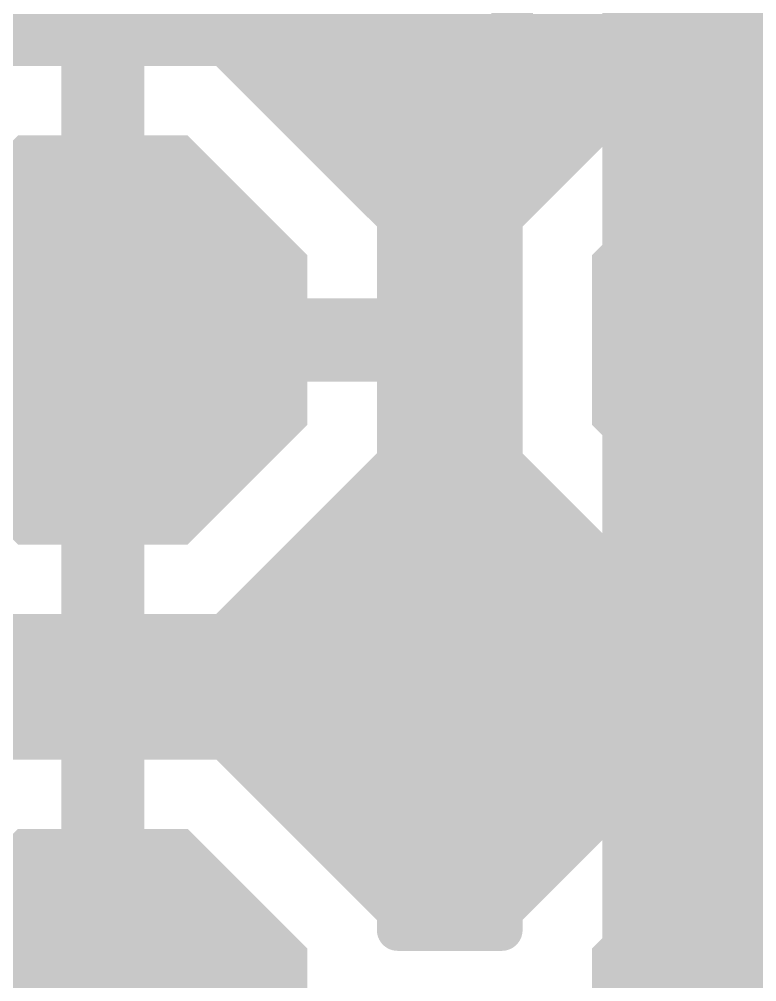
# Model space of a CAD drawing. Extents: x -0.2 to 60.5, y -0.2 to 25.7.
# Drawn here: x 10.108 to 12.808, y 15.429 to 18.955 of the extents above; entities that cross this region are included whole.
import ezdxf

# ---------------------------------------------------------------- set-up
doc = ezdxf.new("R2010")
doc.units = 0
for name, color, linetype in [('1', 22, 'CONTINUOUS'), ('16', 175, 'CONTINUOUS'), ('17', 82, 'CONTINUOUS')]:
    doc.layers.add(name, color=color, linetype=linetype)

# ---------------------------------------------------------------- blocks, each defined once
blk = doc.blocks.new('OCTAGONP')
at = {"const_width": 0.5}
blk.add_lwpolyline([(-0.25, -0.1036), (-0.25, 0.1036), (-0.1036, 0.25), (0.1036, 0.25), (0.25, 0.1036), (0.25, -0.1036), (0.1036, -0.25), (-0.1036, -0.25), (-0.25, -0.1036), (-0.25, 0.1036)], dxfattribs=at)

msp = doc.modelspace()

# ---------------------------------------------------------------- linework, layer by layer
at = {"layer": '1'}
for points, const_width in [([(12.954, 20.32), (12.954, 17.78)], 1.4224), ([(11.9126, 19.3958), (11.9126, 18.2652)], 0.1524), ([(9.0424, 18.8976), (11.9126, 18.8976)], 0.1524), ([(10.3378, 18.8595), (9.9669, 18.8595)], 0.1524), ([(10.3378, 17.8562), (10.3378, 18.8595)], 0.1524), ([(10.4902, 18.8595), (10.4902, 17.8562)], 0.1524), ([(10.8611, 18.8595), (10.4902, 18.8595)], 0.1524), ([(11.4935, 18.2271), (10.8611, 18.8595)], 0.1524), ([(10.3378, 18.7452), (10.4902, 18.7452)], 0.1524), ([(10.9754, 18.7452), (11.9126, 18.7452)], 0.1524), ([(10.3378, 18.5928), (10.4902, 18.5928)], 0.1524), ([(11.1278, 18.5928), (11.9126, 18.5928)], 0.1524), ([(10.3378, 18.4404), (10.4902, 18.4404)], 0.1524), ([(11.2802, 18.4404), (11.9126, 18.4404)], 0.1524), ([(12.954, 17.78), (12.954, 15.24)], 1.4224), ([(10.3378, 18.288), (10.4902, 18.288)], 0.1524), ([(11.4326, 18.288), (11.9126, 18.288)], 0.1524), ([(11.9126, 18.2652), (11.8745, 18.2271)], 0.1524), ([(11.4935, 17.8562), (11.4935, 18.2271)], 0.1524), ([(11.8745, 18.2271), (11.8745, 17.3329)], 0.1524), ([(10.3378, 18.1356), (10.4902, 18.1356)], 0.1524), ([(11.4935, 18.1356), (11.8745, 18.1356)], 0.1524), ([(10.3378, 17.9832), (10.4902, 17.9832)], 0.1524), ([(11.4935, 17.9832), (11.8745, 17.9832)], 0.1524), ([(9.3345, 17.8562), (10.3378, 17.8562)], 0.1524), ([(10.4902, 17.8562), (10.3378, 17.8562)], 0.1524), ([(10.3378, 17.8562), (10.3378, 17.7038)], 0.1524), ([(10.4902, 17.7038), (10.4902, 17.8562)], 0.1524), ([(10.4902, 17.8562), (11.4935, 17.8562)], 0.1524), ([(9.0424, 17.8308), (10.3378, 17.8308)], 0.1524), ([(10.4902, 17.8308), (11.8745, 17.8308)], 0.1524), ([(10.3378, 17.7038), (9.3345, 17.7038)], 0.1524), ([(10.3378, 16.7005), (10.3378, 17.7038)], 0.1524), ([(10.3378, 17.7038), (10.4902, 17.7038)], 0.1524), ([(10.4902, 17.7038), (10.4902, 16.7005)], 0.1524), ([(11.4935, 17.7038), (10.4902, 17.7038)], 0.1524), ([(11.4935, 17.3329), (11.4935, 17.7038)], 0.1524), ([(10.3378, 17.6784), (10.4902, 17.6784)], 0.1524), ([(11.4935, 17.6784), (11.8745, 17.6784)], 0.1524), ([(10.3378, 17.526), (10.4902, 17.526)], 0.1524), ([(11.4935, 17.526), (11.8745, 17.526)], 0.1524), ([(10.3378, 17.3736), (10.4902, 17.3736)], 0.1524), ([(11.4935, 17.3736), (11.8745, 17.3736)], 0.1524), ([(10.8611, 16.7005), (11.4935, 17.3329)], 0.1524), ([(11.8745, 17.3329), (11.9126, 17.2948)], 0.1524), ([(11.9126, 17.2948), (11.9126, 15.7252)], 0.1524), ([(10.3378, 17.2212), (10.4902, 17.2212)], 0.1524), ([(11.3818, 17.2212), (11.9126, 17.2212)], 0.1524), ([(10.3378, 17.0688), (10.4902, 17.0688)], 0.1524), ([(11.2294, 17.0688), (11.9126, 17.0688)], 0.1524), ([(10.3378, 16.9164), (10.4902, 16.9164)], 0.1524), ([(11.077, 16.9164), (11.9126, 16.9164)], 0.1524), ([(10.3378, 16.764), (10.4902, 16.764)], 0.1524), ([(10.9246, 16.764), (11.9126, 16.764)], 0.1524), ([(9.9669, 16.7005), (10.3378, 16.7005)], 0.1524), ([(10.4902, 16.7005), (10.8611, 16.7005)], 0.1524), ([(9.0424, 16.6116), (11.9126, 16.6116)], 0.1524), ([(9.0424, 16.4592), (11.9126, 16.4592)], 0.1524), ([(10.3378, 16.3195), (9.9669, 16.3195)], 0.1524), ([(10.3378, 15.62), (10.3378, 16.3195)], 0.1524), ([(10.8611, 16.3195), (10.4902, 16.3195)], 0.1524), ([(10.4902, 16.3195), (10.4902, 15.62)], 0.1524), ([(11.4935, 15.6871), (10.8611, 16.3195)], 0.1524), ([(10.3378, 16.3068), (10.4902, 16.3068)], 0.1524), ([(10.8738, 16.3068), (11.9126, 16.3068)], 0.1524), ([(10.3378, 16.1544), (10.4902, 16.1544)], 0.1524), ([(11.0262, 16.1544), (11.9126, 16.1544)], 0.1524), ([(10.3378, 16.002), (10.4902, 16.002)], 0.1524), ([(11.1786, 16.002), (11.9126, 16.002)], 0.1524), ([(10.3378, 15.8496), (10.4902, 15.8496)], 0.1524), ([(11.331, 15.8496), (11.9126, 15.8496)], 0.1524), ([(11.9126, 15.7252), (11.8745, 15.6871)], 0.1524), ([(10.3378, 15.6972), (10.4902, 15.6972)], 0.1524), ([(11.4834, 15.6972), (11.8846, 15.6972)], 0.1524), ([(11.4935, 15.6187), (11.4935, 15.6871)], 0.1524), ([(11.8745, 15.6871), (11.8745, 15.6187)], 0.1524), ([(10.4902, 15.62), (10.3378, 15.62)], 0.1524), ([(11.8745, 15.6187), (11.4935, 15.6187)], 0.1524)]:
    msp.add_lwpolyline(points, dxfattribs=dict(at, const_width=const_width))
for points, const_width in [([(11.9126, 18.8595, 1), (11.9126, 18.9357)], 0.0762), ([(10.3759, 18.8595, 1), (10.2997, 18.8595)], 0.0762), ([(10.3378, 18.8214, 1), (10.3378, 18.8976)], 0.0762), ([(10.5283, 18.8595, 1), (10.4521, 18.8595)], 0.0762), ([(10.4902, 18.8976, 1), (10.4902, 18.8214)], 0.0762), ([(10.8881, 18.8864, 1), (10.8342, 18.8326)], 0.0762), ([(10.8611, 18.8214, 1), (10.8611, 18.8976)], 0.0762), ([(10.3378, 18.7833, 1), (10.3378, 18.7071)], 0.0762), ([(10.4902, 18.7071, 1), (10.4902, 18.7833)], 0.0762), ([(10.9754, 18.7833, 1), (10.9754, 18.7071)], 0.0762), ([(11.9126, 18.7071, 1), (11.9126, 18.7833)], 0.0762), ([(10.3378, 18.6309, 1), (10.3378, 18.5547)], 0.0762), ([(10.4902, 18.5547, 1), (10.4902, 18.6309)], 0.0762), ([(11.1278, 18.6309, 1), (11.1278, 18.5547)], 0.0762), ([(11.9126, 18.5547, 1), (11.9126, 18.6309)], 0.0762), ([(10.3378, 18.4785, 1), (10.3378, 18.4023)], 0.0762), ([(10.4902, 18.4023, 1), (10.4902, 18.4785)], 0.0762), ([(11.2802, 18.4785, 1), (11.2802, 18.4023)], 0.0762), ([(11.9126, 18.4023, 1), (11.9126, 18.4785)], 0.0762), ([(13.3096, 17.78, 1), (12.5984, 17.78)], 0.7112), ([(10.3378, 18.3261, 1), (10.3378, 18.2499)], 0.0762), ([(10.4902, 18.2499, 1), (10.4902, 18.3261)], 0.0762), ([(11.4326, 18.3261, 1), (11.4326, 18.2499)], 0.0762), ([(11.9395, 18.2383, 1), (11.8857, 18.2922)], 0.0762), ([(11.9126, 18.2499, 1), (11.9126, 18.3261)], 0.0762), ([(11.5316, 18.2271, 1), (11.4554, 18.2271)], 0.0762), ([(11.9126, 18.2271, 1), (11.8364, 18.2271)], 0.0762), ([(11.8745, 18.2652, 1), (11.9507, 18.2652)], 0.0762), ([(11.4666, 18.2002, 1), (11.5204, 18.2541)], 0.0762), ([(11.8476, 18.2541, 1), (11.9014, 18.2002)], 0.0762), ([(10.3378, 18.1737, 1), (10.3378, 18.0975)], 0.0762), ([(10.4902, 18.0975, 1), (10.4902, 18.1737)], 0.0762), ([(11.4935, 18.1737, 1), (11.4935, 18.0975)], 0.0762), ([(11.8745, 18.0975, 1), (11.8745, 18.1737)], 0.0762), ([(12.5984, 17.78, 1), (13.3096, 17.78)], 0.7112), ([(10.3378, 18.0213, 1), (10.3378, 17.9451)], 0.0762), ([(10.4902, 17.9451, 1), (10.4902, 18.0213)], 0.0762), ([(11.4935, 18.0213, 1), (11.4935, 17.9451)], 0.0762), ([(11.8745, 17.9451, 1), (11.8745, 18.0213)], 0.0762), ([(10.3378, 17.8943, 1), (10.3378, 17.8181)], 0.0762), ([(10.3759, 17.8562, 1), (10.2997, 17.8562)], 0.0762), ([(10.3378, 17.8181, 1), (10.3378, 17.8943)], 0.0762), ([(10.5283, 17.8562, 1), (10.4521, 17.8562)], 0.0762), ([(10.4902, 17.8943, 1), (10.4902, 17.8181)], 0.0762), ([(10.4902, 17.8181, 1), (10.4902, 17.8943)], 0.0762), ([(11.4935, 17.8181, 1), (11.4935, 17.8943)], 0.0762), ([(10.2997, 17.8562, 1), (10.3759, 17.8562)], 0.0762), ([(10.3378, 17.7927, 1), (10.3378, 17.8689)], 0.0762), ([(10.4902, 17.8689, 1), (10.4902, 17.7927)], 0.0762), ([(10.4521, 17.8562, 1), (10.5283, 17.8562)], 0.0762), ([(11.4554, 17.8562, 1), (11.5316, 17.8562)], 0.0762), ([(11.8745, 17.7927, 1), (11.8745, 17.8689)], 0.0762), ([(10.3759, 17.7038, 1), (10.2997, 17.7038)], 0.0762), ([(10.3378, 17.7419, 1), (10.3378, 17.6657)], 0.0762), ([(10.3378, 17.6657, 1), (10.3378, 17.7419)], 0.0762), ([(10.5283, 17.7038, 1), (10.4521, 17.7038)], 0.0762), ([(10.4902, 17.7419, 1), (10.4902, 17.6657)], 0.0762), ([(10.4902, 17.6657, 1), (10.4902, 17.7419)], 0.0762), ([(11.5316, 17.7038, 1), (11.4554, 17.7038)], 0.0762), ([(11.4935, 17.6657, 1), (11.4935, 17.7419)], 0.0762), ([(10.3378, 17.7165, 1), (10.3378, 17.6403)], 0.0762), ([(10.2997, 17.7038, 1), (10.3759, 17.7038)], 0.0762), ([(10.4521, 17.7038, 1), (10.5283, 17.7038)], 0.0762), ([(10.4902, 17.6403, 1), (10.4902, 17.7165)], 0.0762), ([(11.4935, 17.7165, 1), (11.4935, 17.6403)], 0.0762), ([(11.8745, 17.6403, 1), (11.8745, 17.7165)], 0.0762), ([(10.3378, 17.5641, 1), (10.3378, 17.4879)], 0.0762), ([(10.4902, 17.4879, 1), (10.4902, 17.5641)], 0.0762), ([(11.4935, 17.5641, 1), (11.4935, 17.4879)], 0.0762), ([(11.8745, 17.4879, 1), (11.8745, 17.5641)], 0.0762), ([(10.3378, 17.4117, 1), (10.3378, 17.3355)], 0.0762), ([(10.4902, 17.3355, 1), (10.4902, 17.4117)], 0.0762), ([(11.4935, 17.4117, 1), (11.4935, 17.3355)], 0.0762), ([(11.8745, 17.3355, 1), (11.8745, 17.4117)], 0.0762), ([(11.5204, 17.3059, 1), (11.4666, 17.3598)], 0.0762), ([(11.9014, 17.3598, 1), (11.8476, 17.3059)], 0.0762), ([(11.4554, 17.3329, 1), (11.5316, 17.3329)], 0.0762), ([(11.8364, 17.3329, 1), (11.9126, 17.3329)], 0.0762), ([(11.9507, 17.2948, 1), (11.8745, 17.2948)], 0.0762), ([(11.8857, 17.2678, 1), (11.9395, 17.3217)], 0.0762), ([(10.3378, 17.2593, 1), (10.3378, 17.1831)], 0.0762), ([(10.4902, 17.1831, 1), (10.4902, 17.2593)], 0.0762), ([(11.3818, 17.2593, 1), (11.3818, 17.1831)], 0.0762), ([(11.9126, 17.1831, 1), (11.9126, 17.2593)], 0.0762), ([(10.3378, 17.1069, 1), (10.3378, 17.0307)], 0.0762), ([(10.4902, 17.0307, 1), (10.4902, 17.1069)], 0.0762), ([(11.2294, 17.1069, 1), (11.2294, 17.0307)], 0.0762), ([(11.9126, 17.0307, 1), (11.9126, 17.1069)], 0.0762), ([(10.3378, 16.9545, 1), (10.3378, 16.8783)], 0.0762), ([(10.4902, 16.8783, 1), (10.4902, 16.9545)], 0.0762), ([(11.077, 16.9545, 1), (11.077, 16.8783)], 0.0762), ([(11.9126, 16.8783, 1), (11.9126, 16.9545)], 0.0762), ([(10.3378, 16.8021, 1), (10.3378, 16.7259)], 0.0762), ([(10.4902, 16.7259, 1), (10.4902, 16.8021)], 0.0762), ([(10.9246, 16.8021, 1), (10.9246, 16.7259)], 0.0762), ([(11.9126, 16.7259, 1), (11.9126, 16.8021)], 0.0762), ([(10.3378, 16.6624, 1), (10.3378, 16.7386)], 0.0762), ([(10.4902, 16.7386, 1), (10.4902, 16.6624)], 0.0762), ([(10.8342, 16.7274, 1), (10.8881, 16.6736)], 0.0762), ([(10.8611, 16.6624, 1), (10.8611, 16.7386)], 0.0762), ([(10.2997, 16.7005, 1), (10.3759, 16.7005)], 0.0762), ([(10.4521, 16.7005, 1), (10.5283, 16.7005)], 0.0762), ([(11.9126, 16.5735, 1), (11.9126, 16.6497)], 0.0762), ([(11.9126, 16.4211, 1), (11.9126, 16.4973)], 0.0762), ([(10.3759, 16.3195, 1), (10.2997, 16.3195)], 0.0762), ([(10.3378, 16.2814, 1), (10.3378, 16.3576)], 0.0762), ([(10.4902, 16.3576, 1), (10.4902, 16.2814)], 0.0762), ([(10.5283, 16.3195, 1), (10.4521, 16.3195)], 0.0762), ([(10.8881, 16.3464, 1), (10.8342, 16.2926)], 0.0762), ([(10.8611, 16.2814, 1), (10.8611, 16.3576)], 0.0762), ([(10.3378, 16.3449, 1), (10.3378, 16.2687)], 0.0762), ([(10.4902, 16.2687, 1), (10.4902, 16.3449)], 0.0762), ([(10.8738, 16.3449, 1), (10.8738, 16.2687)], 0.0762), ([(11.9126, 16.2687, 1), (11.9126, 16.3449)], 0.0762), ([(10.3378, 16.1925, 1), (10.3378, 16.1163)], 0.0762), ([(10.4902, 16.1163, 1), (10.4902, 16.1925)], 0.0762), ([(11.0262, 16.1925, 1), (11.0262, 16.1163)], 0.0762), ([(11.9126, 16.1163, 1), (11.9126, 16.1925)], 0.0762), ([(10.3378, 16.0401, 1), (10.3378, 15.9639)], 0.0762), ([(10.4902, 15.9639, 1), (10.4902, 16.0401)], 0.0762), ([(11.1786, 16.0401, 1), (11.1786, 15.9639)], 0.0762), ([(11.9126, 15.9639, 1), (11.9126, 16.0401)], 0.0762), ([(10.3378, 15.8877, 1), (10.3378, 15.8115)], 0.0762), ([(10.4902, 15.8115, 1), (10.4902, 15.8877)], 0.0762), ([(11.331, 15.8877, 1), (11.331, 15.8115)], 0.0762), ([(11.9126, 15.8115, 1), (11.9126, 15.8877)], 0.0762), ([(11.9395, 15.6983, 1), (11.8857, 15.7522)], 0.0762), ([(10.3378, 15.7353, 1), (10.3378, 15.6591)], 0.0762), ([(10.4902, 15.6591, 1), (10.4902, 15.7353)], 0.0762), ([(11.4834, 15.7353, 1), (11.4834, 15.6591)], 0.0762), ([(11.5316, 15.6871, 1), (11.4554, 15.6871)], 0.0762), ([(11.9126, 15.6871, 1), (11.8364, 15.6871)], 0.0762), ([(11.8745, 15.7252, 1), (11.9507, 15.7252)], 0.0762), ([(11.8846, 15.6591, 1), (11.8846, 15.7353)], 0.0762), ([(11.4666, 15.6602, 1), (11.5204, 15.7141)], 0.0762), ([(11.8476, 15.7141, 1), (11.9014, 15.6602)], 0.0762), ([(10.3378, 15.6581, 1), (10.3378, 15.5819)], 0.0762), ([(10.4902, 15.5819, 1), (10.4902, 15.6581)], 0.0762), ([(11.4935, 15.6568, 1), (11.4935, 15.5806)], 0.0762), ([(11.8745, 15.5806, 1), (11.8745, 15.6568)], 0.0762), ([(10.2997, 15.62, 1), (10.3759, 15.62)], 0.0762), ([(10.4521, 15.62, 1), (10.5283, 15.62)], 0.0762), ([(11.4554, 15.6187, 1), (11.5316, 15.6187)], 0.0762), ([(11.8364, 15.6187, 1), (11.9126, 15.6187)], 0.0762), ([(12.5984, 15.24, 1), (13.3096, 15.24)], 0.7112)]:
    msp.add_lwpolyline(points, format="xyb", dxfattribs=dict(at, const_width=const_width))
at = {"layer": '16', "const_width": 0.1524}
for points in [[(7.4422, 18.8976), (20.7776, 18.8976)], [(10.3378, 18.8595), (9.9669, 18.8595)], [(10.3378, 17.8562), (10.3378, 18.8595)], [(10.4902, 18.8595), (10.4902, 17.8562)], [(10.8611, 18.8595), (10.4902, 18.8595)], [(11.4935, 18.2271), (10.8611, 18.8595)], [(12.5069, 18.8595), (11.8745, 18.2271)], [(13.4011, 18.8595), (12.5069, 18.8595)], [(10.3378, 18.7452), (10.4902, 18.7452)], [(10.9754, 18.7452), (12.3926, 18.7452)], [(10.3378, 18.5928), (10.4902, 18.5928)], [(11.1278, 18.5928), (12.2402, 18.5928)], [(10.3378, 18.4404), (10.4902, 18.4404)], [(11.2802, 18.4404), (12.0878, 18.4404)], [(10.3378, 18.288), (10.4902, 18.288)], [(11.4326, 18.288), (11.9354, 18.288)], [(11.4935, 17.8562), (11.4935, 18.2271)], [(11.8745, 18.2271), (11.8745, 17.3329)], [(10.3378, 18.1356), (10.4902, 18.1356)], [(11.4935, 18.1356), (11.8745, 18.1356)], [(10.3378, 17.9832), (10.4902, 17.9832)], [(11.4935, 17.9832), (11.8745, 17.9832)], [(9.3345, 17.8562), (10.3378, 17.8562)], [(10.4902, 17.8562), (10.3378, 17.8562)], [(10.3378, 17.8562), (10.3378, 17.7038)], [(10.4902, 17.7038), (10.4902, 17.8562)], [(10.4902, 17.8562), (11.4935, 17.8562)], [(1.0414, 17.8308), (10.3378, 17.8308)], [(10.4902, 17.8308), (11.8745, 17.8308)], [(10.3378, 17.7038), (9.3345, 17.7038)], [(10.3378, 16.7005), (10.3378, 17.7038)], [(10.3378, 17.7038), (10.4902, 17.7038)], [(10.4902, 17.7038), (10.4902, 16.7005)], [(11.4935, 17.7038), (10.4902, 17.7038)], [(11.4935, 17.3329), (11.4935, 17.7038)], [(10.3378, 17.6784), (10.4902, 17.6784)], [(11.4935, 17.6784), (11.8745, 17.6784)], [(10.3378, 17.526), (10.4902, 17.526)], [(11.4935, 17.526), (11.8745, 17.526)], [(10.3378, 17.3736), (10.4902, 17.3736)], [(11.4935, 17.3736), (11.8745, 17.3736)], [(10.8611, 16.7005), (11.4935, 17.3329)], [(11.8745, 17.3329), (12.5069, 16.7005)], [(10.3378, 17.2212), (10.4902, 17.2212)], [(11.3818, 17.2212), (11.9862, 17.2212)], [(10.3378, 17.0688), (10.4902, 17.0688)], [(11.2294, 17.0688), (12.1386, 17.0688)], [(10.3378, 16.9164), (10.4902, 16.9164)], [(11.077, 16.9164), (12.291, 16.9164)], [(10.3378, 16.764), (10.4902, 16.764)], [(10.9246, 16.764), (12.4434, 16.764)], [(9.9669, 16.7005), (10.3378, 16.7005)], [(10.4902, 16.7005), (10.8611, 16.7005)], [(12.5069, 16.7005), (13.4011, 16.7005)], [(1.0414, 16.6116), (20.8026, 16.6116)], [(1.0414, 16.4592), (20.8026, 16.4592)], [(10.3378, 16.3195), (9.9669, 16.3195)], [(10.3378, 15.6199), (10.3378, 16.3195)], [(10.8611, 16.3195), (10.4902, 16.3195)], [(10.4902, 16.3195), (10.4902, 15.6199)], [(11.4935, 15.6871), (10.8611, 16.3195)], [(12.5069, 16.3195), (11.8745, 15.6871)], [(13.4011, 16.3195), (12.5069, 16.3195)], [(10.3378, 16.3068), (10.4902, 16.3068)], [(10.8738, 16.3068), (12.4942, 16.3068)], [(10.3378, 16.1544), (10.4902, 16.1544)], [(11.0262, 16.1544), (12.3418, 16.1544)], [(10.3378, 16.002), (10.4902, 16.002)], [(11.1786, 16.002), (12.1894, 16.002)], [(10.3378, 15.8496), (10.4902, 15.8496)], [(11.331, 15.8496), (12.037, 15.8496)], [(10.3378, 15.6972), (10.4902, 15.6972)], [(11.4834, 15.6972), (11.8846, 15.6972)], [(11.4935, 15.6197), (11.4935, 15.6871)], [(11.8745, 15.6871), (11.8745, 15.6196)], [(10.4902, 15.6199), (10.3378, 15.6199)], [(11.8745, 15.6196), (11.4935, 15.6197)]]:
    msp.add_lwpolyline(points, dxfattribs=at)
at = {"layer": '16', "const_width": 0.0762}
for points in [[(10.3759, 18.8595, 1), (10.2997, 18.8595)], [(10.3378, 18.8214, 1), (10.3378, 18.8976)], [(10.5283, 18.8595, 1), (10.4521, 18.8595)], [(10.4902, 18.8976, 1), (10.4902, 18.8214)], [(10.8881, 18.8864, 1), (10.8342, 18.8326)], [(10.8611, 18.8214, 1), (10.8611, 18.8976)], [(12.5069, 18.8976, 1), (12.5069, 18.8214)], [(12.5338, 18.8326, 1), (12.4799, 18.8864)], [(10.3378, 18.7833, 1), (10.3378, 18.7071)], [(10.4902, 18.7071, 1), (10.4902, 18.7833)], [(10.9754, 18.7833, 1), (10.9754, 18.7071)], [(12.3926, 18.7071, 1), (12.3926, 18.7833)], [(10.3378, 18.6309, 1), (10.3378, 18.5547)], [(10.4902, 18.5547, 1), (10.4902, 18.6309)], [(11.1278, 18.6309, 1), (11.1278, 18.5547)], [(12.2402, 18.5547, 1), (12.2402, 18.6309)], [(10.3378, 18.4785, 1), (10.3378, 18.4023)], [(10.4902, 18.4023, 1), (10.4902, 18.4785)], [(11.2802, 18.4785, 1), (11.2802, 18.4023)], [(12.0878, 18.4023, 1), (12.0878, 18.4785)], [(10.3378, 18.3261, 1), (10.3378, 18.2499)], [(10.4902, 18.2499, 1), (10.4902, 18.3261)], [(11.4326, 18.3261, 1), (11.4326, 18.2499)], [(11.9354, 18.2499, 1), (11.9354, 18.3261)], [(11.5316, 18.2271, 1), (11.4554, 18.2271)], [(11.9126, 18.2271, 1), (11.8364, 18.2271)], [(11.4666, 18.2002, 1), (11.5204, 18.2541)], [(11.8476, 18.2541, 1), (11.9014, 18.2002)], [(10.3378, 18.1737, 1), (10.3378, 18.0975)], [(10.4902, 18.0975, 1), (10.4902, 18.1737)], [(11.4935, 18.1737, 1), (11.4935, 18.0975)], [(11.8745, 18.0975, 1), (11.8745, 18.1737)], [(10.3378, 18.0213, 1), (10.3378, 17.9451)], [(10.4902, 17.9451, 1), (10.4902, 18.0213)], [(11.4935, 18.0213, 1), (11.4935, 17.9451)], [(11.8745, 17.9451, 1), (11.8745, 18.0213)], [(10.3378, 17.8943, 1), (10.3378, 17.8181)], [(10.3759, 17.8562, 1), (10.2997, 17.8562)], [(10.3378, 17.8181, 1), (10.3378, 17.8943)], [(10.5283, 17.8562, 1), (10.4521, 17.8562)], [(10.4902, 17.8943, 1), (10.4902, 17.8181)], [(10.4902, 17.8181, 1), (10.4902, 17.8943)], [(11.4935, 17.8181, 1), (11.4935, 17.8943)], [(10.2997, 17.8562, 1), (10.3759, 17.8562)], [(10.3378, 17.7927, 1), (10.3378, 17.8689)], [(10.4902, 17.8689, 1), (10.4902, 17.7927)], [(10.4521, 17.8562, 1), (10.5283, 17.8562)], [(11.4554, 17.8562, 1), (11.5316, 17.8562)], [(11.8745, 17.7927, 1), (11.8745, 17.8689)], [(10.3759, 17.7038, 1), (10.2997, 17.7038)], [(10.3378, 17.7419, 1), (10.3378, 17.6657)], [(10.3378, 17.6657, 1), (10.3378, 17.7419)], [(10.5283, 17.7038, 1), (10.4521, 17.7038)], [(10.4902, 17.7419, 1), (10.4902, 17.6657)], [(10.4902, 17.6657, 1), (10.4902, 17.7419)], [(11.5316, 17.7038, 1), (11.4554, 17.7038)], [(11.4935, 17.6657, 1), (11.4935, 17.7419)], [(10.3378, 17.7165, 1), (10.3378, 17.6403)], [(10.2997, 17.7038, 1), (10.3759, 17.7038)], [(10.4521, 17.7038, 1), (10.5283, 17.7038)], [(10.4902, 17.6403, 1), (10.4902, 17.7165)], [(11.4935, 17.7165, 1), (11.4935, 17.6403)], [(11.8745, 17.6403, 1), (11.8745, 17.7165)], [(10.3378, 17.5641, 1), (10.3378, 17.4879)], [(10.4902, 17.4879, 1), (10.4902, 17.5641)], [(11.4935, 17.5641, 1), (11.4935, 17.4879)], [(11.8745, 17.4879, 1), (11.8745, 17.5641)], [(10.3378, 17.4117, 1), (10.3378, 17.3355)], [(10.4902, 17.3355, 1), (10.4902, 17.4117)], [(11.4935, 17.4117, 1), (11.4935, 17.3355)], [(11.8745, 17.3355, 1), (11.8745, 17.4117)], [(11.5204, 17.3059, 1), (11.4666, 17.3598)], [(11.9014, 17.3598, 1), (11.8476, 17.3059)], [(11.4554, 17.3329, 1), (11.5316, 17.3329)], [(11.8364, 17.3329, 1), (11.9126, 17.3329)], [(10.3378, 17.2593, 1), (10.3378, 17.1831)], [(10.4902, 17.1831, 1), (10.4902, 17.2593)], [(11.3818, 17.2593, 1), (11.3818, 17.1831)], [(11.9862, 17.1831, 1), (11.9862, 17.2593)], [(10.3378, 17.1069, 1), (10.3378, 17.0307)], [(10.4902, 17.0307, 1), (10.4902, 17.1069)], [(11.2294, 17.1069, 1), (11.2294, 17.0307)], [(12.1386, 17.0307, 1), (12.1386, 17.1069)], [(10.3378, 16.9545, 1), (10.3378, 16.8783)], [(10.4902, 16.8783, 1), (10.4902, 16.9545)], [(11.077, 16.9545, 1), (11.077, 16.8783)], [(12.291, 16.8783, 1), (12.291, 16.9545)], [(10.3378, 16.8021, 1), (10.3378, 16.7259)], [(10.4902, 16.7259, 1), (10.4902, 16.8021)], [(10.9246, 16.8021, 1), (10.9246, 16.7259)], [(12.4434, 16.7259, 1), (12.4434, 16.8021)], [(10.3378, 16.6624, 1), (10.3378, 16.7386)], [(10.4902, 16.7386, 1), (10.4902, 16.6624)], [(10.8342, 16.7274, 1), (10.8881, 16.6736)], [(10.8611, 16.6624, 1), (10.8611, 16.7386)], [(12.5069, 16.7386, 1), (12.5069, 16.6624)], [(12.4799, 16.6736, 1), (12.5338, 16.7274)], [(10.2997, 16.7005, 1), (10.3759, 16.7005)], [(10.4521, 16.7005, 1), (10.5283, 16.7005)], [(10.3759, 16.3195, 1), (10.2997, 16.3195)], [(10.3378, 16.2814, 1), (10.3378, 16.3576)], [(10.4902, 16.3576, 1), (10.4902, 16.2814)], [(10.5283, 16.3195, 1), (10.4521, 16.3195)], [(10.8881, 16.3464, 1), (10.8342, 16.2926)], [(10.8611, 16.2814, 1), (10.8611, 16.3576)], [(12.5069, 16.3576, 1), (12.5069, 16.2814)], [(12.5338, 16.2926, 1), (12.4799, 16.3464)], [(10.3378, 16.3449, 1), (10.3378, 16.2687)], [(10.4902, 16.2687, 1), (10.4902, 16.3449)], [(10.8738, 16.3449, 1), (10.8738, 16.2687)], [(12.4942, 16.2687, 1), (12.4942, 16.3449)], [(10.3378, 16.1925, 1), (10.3378, 16.1163)], [(10.4902, 16.1163, 1), (10.4902, 16.1925)], [(11.0262, 16.1925, 1), (11.0262, 16.1163)], [(12.3418, 16.1163, 1), (12.3418, 16.1925)], [(10.3378, 16.0401, 1), (10.3378, 15.9639)], [(10.4902, 15.9639, 1), (10.4902, 16.0401)], [(11.1786, 16.0401, 1), (11.1786, 15.9639)], [(12.1894, 15.9639, 1), (12.1894, 16.0401)], [(10.3378, 15.8877, 1), (10.3378, 15.8115)], [(10.4902, 15.8115, 1), (10.4902, 15.8877)], [(11.331, 15.8877, 1), (11.331, 15.8115)], [(12.037, 15.8115, 1), (12.037, 15.8877)], [(10.3378, 15.7353, 1), (10.3378, 15.6591)], [(10.4902, 15.6591, 1), (10.4902, 15.7353)], [(11.4834, 15.7353, 1), (11.4834, 15.6591)], [(11.5316, 15.6871, 1), (11.4554, 15.6871)], [(11.9126, 15.6871, 1), (11.8364, 15.6871)], [(11.8846, 15.6591, 1), (11.8846, 15.7353)], [(11.4666, 15.6602, 1), (11.5204, 15.7141)], [(11.8476, 15.7141, 1), (11.9014, 15.6602)], [(10.3378, 15.658, 1), (10.3378, 15.5818)], [(10.4902, 15.5818, 1), (10.4902, 15.658)], [(11.4935, 15.6578, 1), (11.4935, 15.5816)], [(11.8745, 15.5815, 1), (11.8745, 15.6577)], [(10.2997, 15.6199, 1), (10.3759, 15.6199)], [(10.4521, 15.6199, 1), (10.5283, 15.6199)], [(11.4554, 15.6197, 1), (11.5316, 15.6197)], [(11.8364, 15.6196, 1), (11.9126, 15.6196)]]:
    msp.add_lwpolyline(points, format="xyb", dxfattribs=at)

# ---------------------------------------------------------------- block references
at = {"layer": '17', "xscale": 1.4986, "yscale": 1.4986, "rotation": 180}
for p in [(10.414, 17.78), (10.414, 17.78), (12.954, 17.78), (12.954, 17.78), (10.414, 15.24), (10.414, 15.24), (12.954, 15.24), (12.954, 15.24)]:
    msp.add_blockref('OCTAGONP', p, dxfattribs=at)

doc.saveas('drawing.dxf')
